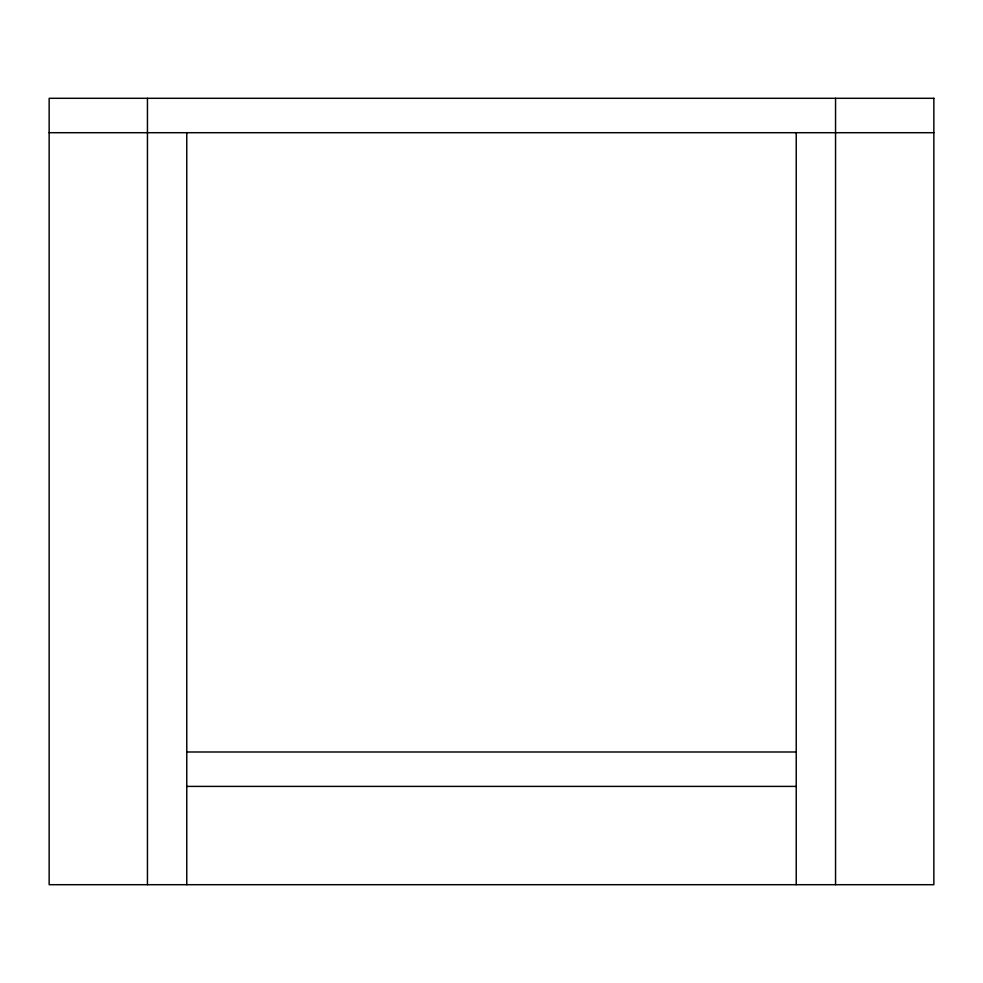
<?xml version="1.0" encoding="UTF-8"?>
<svg xmlns="http://www.w3.org/2000/svg" width="983" height="983" viewBox="0 0 983 983"><rect width="100%" height="100%" fill="white"/><g stroke="black" fill="none" stroke-linecap="round" stroke-linejoin="round"><path stroke-width="1.47" d="M49.15 132.705L933.85 132.705M186.77 751.995L796.23 751.995M186.77 786.4L796.23 786.4M835.55 98.3L835.55 884.7M796.23 132.705L796.23 884.7M186.77 132.705L186.77 884.7M147.45 98.3L147.45 884.7M933.85 98.3L49.15 98.3L49.15 884.7L933.85 884.7L933.85 98.3"/></g></svg>
